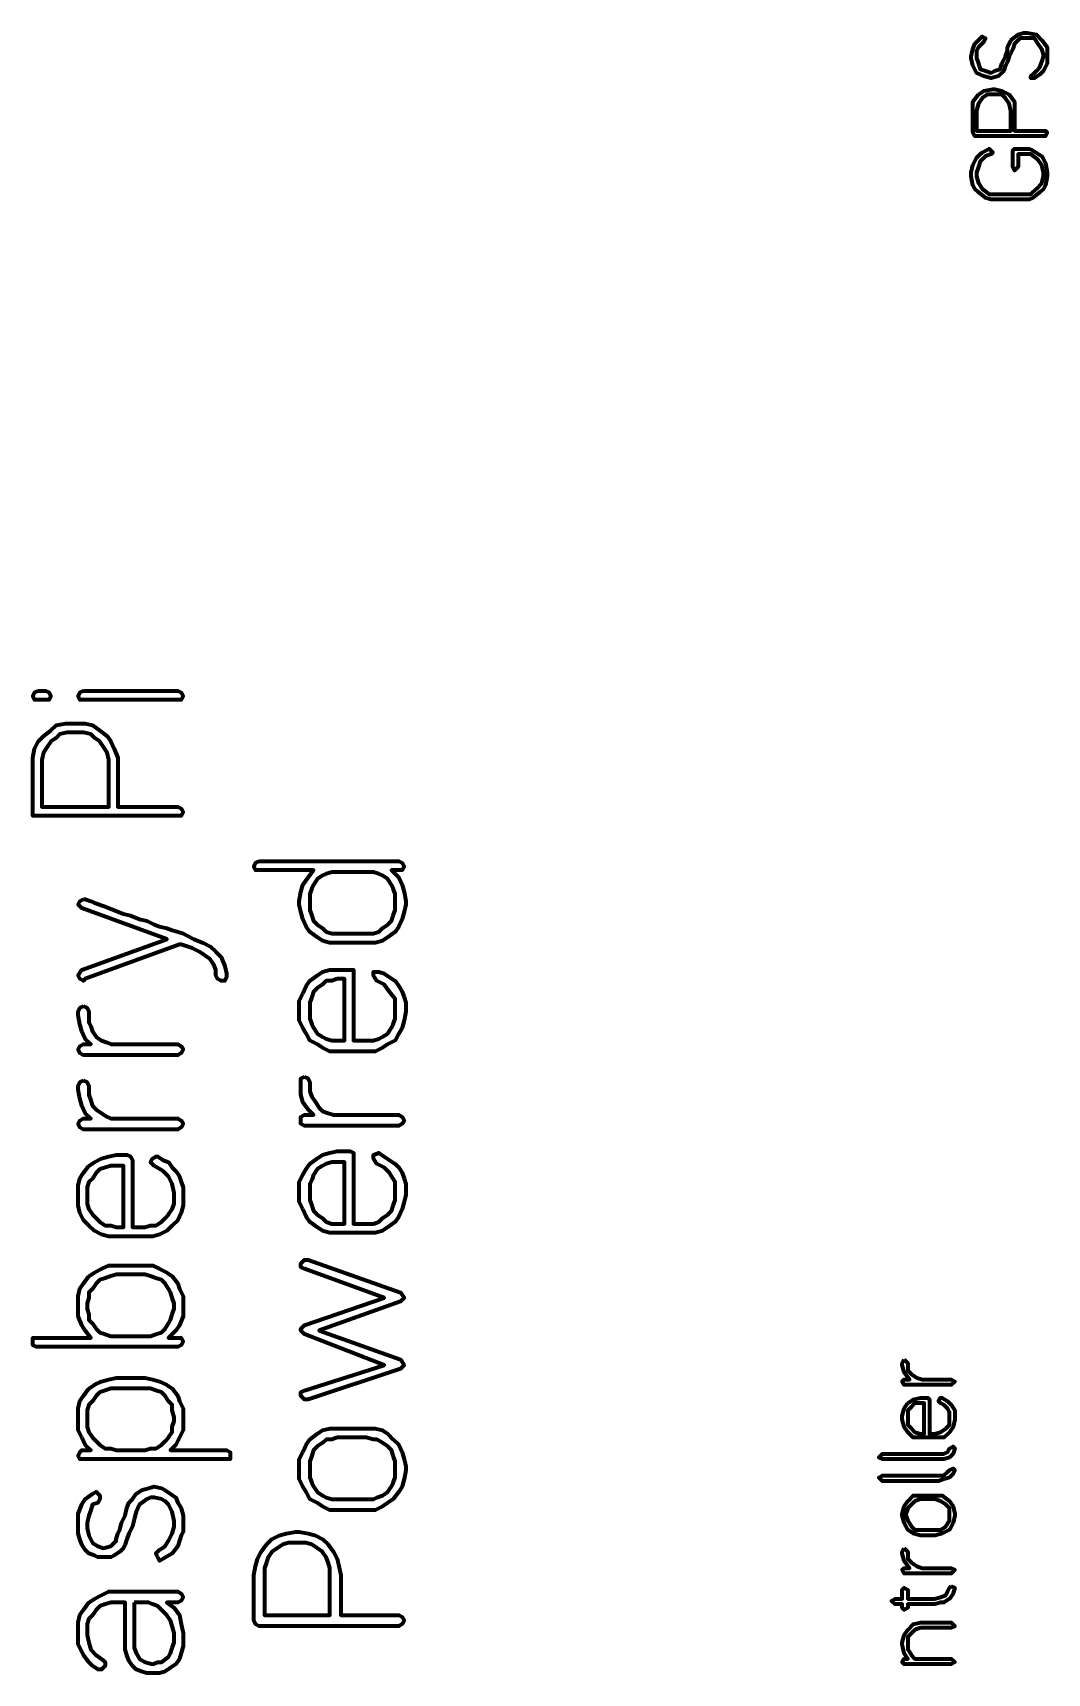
# Model space of a CAD drawing. Header units: inches. Extents: x 11 to 603, y -2 to 300.
# Drawn here: x 63.6 to 96.4, y 75 to 128 of the extents above; entities that cross this region are included whole.
import ezdxf

# ---------------------------------------------------------------- set-up
doc = ezdxf.new("R2010")
doc.units = ezdxf.units.IN
doc.header["$MEASUREMENT"] = 0
doc.layers.add('P', color=250, linetype='CONTINUOUS', lineweight=100)

msp = doc.modelspace()

# ---------------------------------------------------------------- linework, layer by layer
at = {"layer": 'P', "color": 0, "linetype": 'Continuous'}
for points in [[(95.267, 127.791), (95.501, 127.967), (95.677, 128.025), (95.794, 128.025), (96.087, 127.967), (96.263, 127.791), (96.438, 127.557), (96.438, 127.322), (96.438, 127.264), (96.438, 127.029), (96.321, 126.795), (96.204, 126.678), (96.028, 126.561), (95.911, 126.561), (95.911, 126.619), (95.97, 126.678), (96.087, 126.795), (96.204, 126.912), (96.263, 127.088), (96.321, 127.264), (96.321, 127.322), (96.263, 127.498), (96.145, 127.674), (96.028, 127.85), (95.794, 127.85), (95.56, 127.85), (95.384, 127.674), (95.325, 127.498), (95.267, 127.381), (95.208, 127.264), (95.15, 127.088), (95.091, 126.971), (95.033, 126.795), (94.857, 126.619), (94.623, 126.561), (94.388, 126.619), (94.154, 126.737), (94.037, 126.971), (93.978, 127.205), (93.978, 127.264), (94.037, 127.498), (94.095, 127.674), (94.213, 127.791), (94.33, 127.908), (94.447, 127.85), (94.388, 127.732), (94.213, 127.557), (94.154, 127.44), (94.154, 127.264), (94.154, 127.205), (94.213, 127.029), (94.271, 126.854), (94.447, 126.795), (94.623, 126.737), (94.74, 126.795), (94.915, 126.854), (94.974, 127.029), (95.033, 127.147), (95.091, 127.264), (95.15, 127.44), (95.15, 127.557), (95.267, 127.791)], [(94.213, 126.034), (94.388, 126.151), (94.681, 126.209), (94.74, 126.209), (94.974, 126.151), (95.208, 126.034), (95.384, 125.799), (95.384, 125.507), (95.384, 124.862), (96.38, 124.862), (96.438, 124.804), (96.38, 124.687), (94.095, 124.687), (94.037, 124.804), (94.037, 125.507), (94.037, 125.799), (94.213, 126.034)], [(94.681, 126.034), (94.505, 126.034), (94.33, 125.917), (94.213, 125.741), (94.154, 125.507), (94.154, 124.862), (95.267, 124.862), (95.267, 125.507), (95.208, 125.741), (95.091, 125.917), (94.974, 126.034), (94.74, 126.034), (94.681, 126.034)], [(96.438, 123.398), (96.38, 123.105), (96.321, 122.988), (96.204, 122.871), (95.97, 122.695), (95.853, 122.637), (95.677, 122.637), (94.798, 122.637), (94.623, 122.637), (94.447, 122.695), (94.213, 122.871), (94.095, 122.988), (94.037, 123.105), (93.978, 123.398), (93.978, 123.515), (94.037, 123.749), (94.154, 123.984), (94.271, 124.101), (94.33, 124.159), (94.564, 124.277), (94.681, 124.159), (94.623, 124.101), (94.447, 124.042), (94.271, 123.867), (94.213, 123.691), (94.154, 123.515), (94.154, 123.398), (94.213, 123.164), (94.33, 122.988), (94.564, 122.812), (94.798, 122.812), (95.677, 122.812), (95.911, 122.812), (96.087, 122.988), (96.263, 123.164), (96.321, 123.398), (96.321, 123.515), (96.263, 123.749), (96.145, 123.925), (95.911, 124.101), (95.677, 124.101), (95.501, 124.101), (95.501, 123.691), (95.384, 123.574), (95.325, 123.691), (95.325, 124.218), (95.384, 124.277), (95.677, 124.277), (95.853, 124.277), (95.97, 124.218), (96.263, 124.042), (96.38, 123.808), (96.438, 123.515), (96.438, 123.398)], [(63.813, 106.763), (64.048, 106.763), (64.165, 106.705), (64.223, 106.588), (64.165, 106.47), (64.048, 106.47), (63.813, 106.47), (63.696, 106.47), (63.637, 106.588), (63.696, 106.705), (63.813, 106.763)], [(65.278, 106.763), (68.323, 106.763), (68.44, 106.705), (68.499, 106.588), (68.44, 106.47), (68.323, 106.47), (65.278, 106.47), (65.16, 106.47), (65.102, 106.588), (65.16, 106.705), (65.278, 106.763)], [(63.989, 105.299), (64.223, 105.475), (64.399, 105.65), (64.692, 105.709), (64.926, 105.709), (65.102, 105.709), (65.336, 105.709), (65.57, 105.65), (65.805, 105.475), (66.039, 105.299), (66.156, 105.123), (66.273, 104.889), (66.39, 104.596), (66.39, 104.303), (66.39, 103.015), (68.323, 103.015), (68.44, 102.956), (68.499, 102.839), (68.44, 102.722), (68.323, 102.722), (63.755, 102.722), (63.637, 102.722), (63.637, 102.839), (63.637, 104.303), (63.637, 104.596), (63.696, 104.889), (63.813, 105.123), (63.989, 105.299)], [(64.926, 105.416), (64.75, 105.416), (64.516, 105.358), (64.399, 105.24), (64.223, 105.123), (64.106, 104.948), (63.989, 104.772), (63.93, 104.537), (63.93, 104.303), (63.93, 103.015), (66.098, 103.015), (66.098, 104.303), (66.098, 104.537), (66.039, 104.772), (65.922, 104.948), (65.805, 105.123), (65.629, 105.24), (65.512, 105.358), (65.278, 105.416), (65.102, 105.416), (64.926, 105.416)], [(70.959, 101.257), (75.469, 101.257), (75.586, 101.199), (75.645, 101.082), (75.586, 100.965), (75.469, 100.965), (75.235, 100.965), (75.469, 100.73), (75.586, 100.496), (75.645, 100.262), (75.704, 99.969), (75.704, 99.852), (75.645, 99.617), (75.586, 99.383), (75.469, 99.149), (75.352, 98.973), (75.118, 98.797), (74.942, 98.68), (74.708, 98.622), (74.473, 98.622), (73.536, 98.622), (73.243, 98.622), (73.009, 98.68), (72.833, 98.797), (72.599, 98.973), (72.482, 99.149), (72.365, 99.383), (72.306, 99.617), (72.248, 99.852), (72.248, 99.969), (72.306, 100.262), (72.365, 100.496), (72.541, 100.73), (72.716, 100.965), (70.959, 100.965), (70.842, 100.965), (70.783, 101.082), (70.842, 101.199), (70.959, 101.257)], [(73.536, 100.906), (73.302, 100.906), (73.126, 100.847), (73.009, 100.789), (72.833, 100.672), (72.716, 100.496), (72.658, 100.379), (72.599, 100.203), (72.599, 99.969), (72.599, 99.852), (72.599, 99.676), (72.658, 99.5), (72.716, 99.325), (72.833, 99.207), (73.009, 99.09), (73.126, 98.973), (73.302, 98.915), (73.536, 98.915), (74.473, 98.915), (74.649, 98.915), (74.825, 98.973), (74.942, 99.09), (75.118, 99.207), (75.235, 99.325), (75.294, 99.5), (75.352, 99.676), (75.352, 99.852), (75.352, 99.969), (75.352, 100.203), (75.294, 100.379), (75.235, 100.496), (75.118, 100.672), (74.942, 100.789), (74.825, 100.847), (74.649, 100.906), (74.473, 100.906), (73.536, 100.906)], [(65.278, 100.027), (65.336, 100.027), (65.336, 100.027), (65.512, 99.969), (65.629, 99.91), (65.98, 99.793), (66.273, 99.676), (66.566, 99.559), (66.8, 99.5), (67.093, 99.383), (67.328, 99.325), (67.562, 99.207), (67.738, 99.149), (67.972, 99.09), (68.148, 99.032), (68.323, 98.973), (68.499, 98.915), (68.616, 98.856), (68.85, 98.739), (69.143, 98.622), (69.378, 98.504), (69.553, 98.329), (69.729, 98.153), (69.846, 97.86), (69.905, 97.626), (69.905, 97.509), (69.846, 97.392), (69.729, 97.392), (69.612, 97.45), (69.553, 97.567), (69.553, 97.743), (69.495, 97.919), (69.378, 98.094), (69.202, 98.212), (69.026, 98.329), (68.792, 98.446), (68.44, 98.563), (68.382, 98.563), (65.336, 97.45), (65.278, 97.392), (65.16, 97.45), (65.102, 97.567), (65.219, 97.743), (67.972, 98.739), (65.219, 99.735), (65.219, 99.735), (65.102, 99.852), (65.16, 99.969), (65.278, 100.027)], [(72.599, 97.392), (72.833, 97.567), (73.009, 97.684), (73.243, 97.743), (73.478, 97.743), (73.888, 97.743), (74.005, 97.743), (74.005, 97.626), (74.005, 95.459), (74.415, 95.459), (74.649, 95.459), (74.825, 95.517), (74.942, 95.576), (75.118, 95.693), (75.235, 95.869), (75.294, 95.986), (75.352, 96.162), (75.352, 96.396), (75.352, 96.513), (75.352, 96.806), (75.176, 97.04), (75.001, 97.274), (74.766, 97.392), (74.649, 97.567), (74.649, 97.684), (74.825, 97.684), (74.825, 97.684), (75.001, 97.626), (75.176, 97.509), (75.352, 97.392), (75.469, 97.216), (75.586, 97.04), (75.645, 96.864), (75.704, 96.689), (75.704, 96.513), (75.704, 96.396), (75.645, 96.103), (75.586, 95.869), (75.469, 95.693), (75.352, 95.459), (75.118, 95.342), (74.942, 95.224), (74.708, 95.107), (74.415, 95.107), (73.478, 95.107), (73.243, 95.107), (73.009, 95.224), (72.833, 95.342), (72.599, 95.459), (72.482, 95.693), (72.365, 95.869), (72.248, 96.103), (72.248, 96.396), (72.248, 96.513), (72.248, 96.747), (72.365, 96.982), (72.482, 97.216), (72.599, 97.392)], [(73.478, 97.45), (73.302, 97.392), (73.126, 97.392), (73.009, 97.274), (72.833, 97.157), (72.716, 97.04), (72.658, 96.864), (72.599, 96.689), (72.599, 96.513), (72.599, 96.396), (72.599, 96.162), (72.658, 95.986), (72.716, 95.869), (72.833, 95.693), (73.009, 95.576), (73.126, 95.517), (73.302, 95.459), (73.478, 95.459), (73.712, 95.459), (73.712, 97.45), (73.478, 97.45)], [(65.278, 96.572), (65.395, 96.513), (65.453, 96.396), (65.453, 96.279), (65.453, 96.044), (65.512, 95.927), (65.57, 95.752), (65.688, 95.576), (65.863, 95.459), (66.039, 95.4), (66.156, 95.342), (66.332, 95.342), (68.323, 95.342), (68.44, 95.283), (68.499, 95.166), (68.44, 95.049), (68.323, 94.99), (65.278, 94.99), (65.16, 95.049), (65.102, 95.166), (65.16, 95.283), (65.278, 95.342), (65.512, 95.342), (65.336, 95.517), (65.219, 95.752), (65.16, 95.986), (65.102, 96.279), (65.102, 96.396), (65.16, 96.513), (65.278, 96.572)], [(65.278, 94.17), (65.395, 94.112), (65.453, 93.994), (65.453, 93.877), (65.453, 93.702), (65.512, 93.526), (65.57, 93.35), (65.688, 93.233), (65.863, 93.116), (66.039, 92.999), (66.156, 92.94), (66.332, 92.94), (68.323, 92.94), (68.44, 92.881), (68.499, 92.764), (68.44, 92.647), (68.323, 92.589), (65.278, 92.589), (65.16, 92.647), (65.102, 92.764), (65.16, 92.881), (65.278, 92.94), (65.512, 92.94), (65.336, 93.116), (65.219, 93.35), (65.16, 93.584), (65.102, 93.877), (65.102, 93.994), (65.16, 94.112), (65.278, 94.17)], [(72.423, 94.287), (72.541, 94.229), (72.599, 94.112), (72.599, 93.994), (72.599, 93.819), (72.658, 93.643), (72.775, 93.467), (72.892, 93.291), (73.009, 93.174), (73.185, 93.116), (73.361, 93.057), (73.536, 93.057), (75.469, 93.057), (75.586, 92.999), (75.645, 92.881), (75.586, 92.764), (75.469, 92.706), (72.423, 92.706), (72.306, 92.764), (72.306, 92.881), (72.306, 92.999), (72.423, 93.057), (72.716, 93.057), (72.541, 93.233), (72.365, 93.467), (72.306, 93.702), (72.306, 93.994), (72.306, 94.112), (72.306, 94.229), (72.423, 94.287)], [(65.453, 91.417), (65.629, 91.534), (65.863, 91.651), (66.098, 91.71), (66.332, 91.769), (66.683, 91.769), (66.8, 91.71), (66.859, 91.593), (66.859, 89.426), (67.269, 89.426), (67.445, 89.484), (67.62, 89.484), (67.796, 89.601), (67.913, 89.719), (68.03, 89.836), (68.148, 90.011), (68.206, 90.187), (68.206, 90.363), (68.206, 90.539), (68.148, 90.831), (68.03, 91.066), (67.855, 91.241), (67.562, 91.417), (67.445, 91.534), (67.503, 91.651), (67.62, 91.71), (67.679, 91.71), (67.855, 91.593), (68.03, 91.534), (68.148, 91.359), (68.265, 91.241), (68.382, 91.066), (68.44, 90.89), (68.499, 90.714), (68.499, 90.539), (68.499, 90.363), (68.499, 90.129), (68.44, 89.894), (68.323, 89.66), (68.148, 89.484), (67.972, 89.309), (67.738, 89.191), (67.503, 89.133), (67.269, 89.133), (66.332, 89.133), (66.098, 89.133), (65.863, 89.191), (65.629, 89.309), (65.453, 89.484), (65.278, 89.66), (65.16, 89.894), (65.102, 90.129), (65.102, 90.363), (65.102, 90.539), (65.102, 90.773), (65.16, 91.007), (65.278, 91.183), (65.453, 91.417)], [(72.599, 91.476), (72.833, 91.651), (73.009, 91.769), (73.243, 91.827), (73.478, 91.886), (73.888, 91.886), (74.005, 91.827), (74.005, 91.71), (74.005, 89.543), (74.415, 89.543), (74.649, 89.543), (74.825, 89.601), (74.942, 89.719), (75.118, 89.836), (75.235, 89.953), (75.294, 90.129), (75.352, 90.304), (75.352, 90.48), (75.352, 90.597), (75.352, 90.89), (75.176, 91.183), (75.001, 91.359), (74.766, 91.476), (74.649, 91.651), (74.649, 91.769), (74.825, 91.827), (74.825, 91.827), (75.001, 91.71), (75.176, 91.593), (75.352, 91.476), (75.469, 91.359), (75.586, 91.183), (75.645, 91.007), (75.704, 90.831), (75.704, 90.597), (75.704, 90.48), (75.645, 90.246), (75.586, 90.011), (75.469, 89.777), (75.352, 89.601), (75.118, 89.426), (74.942, 89.309), (74.708, 89.25), (74.415, 89.25), (73.478, 89.25), (73.243, 89.25), (73.009, 89.309), (72.833, 89.426), (72.599, 89.601), (72.482, 89.777), (72.365, 90.011), (72.248, 90.246), (72.248, 90.48), (72.248, 90.597), (72.248, 90.89), (72.365, 91.124), (72.482, 91.3), (72.599, 91.476)], [(66.332, 91.417), (66.156, 91.417), (65.98, 91.359), (65.805, 91.3), (65.688, 91.183), (65.57, 91.007), (65.453, 90.89), (65.395, 90.714), (65.395, 90.539), (65.395, 90.363), (65.395, 90.187), (65.453, 90.011), (65.57, 89.836), (65.688, 89.719), (65.805, 89.601), (65.98, 89.484), (66.156, 89.484), (66.332, 89.426), (66.566, 89.426), (66.566, 91.417), (66.332, 91.417)], [(73.478, 91.534), (73.302, 91.534), (73.126, 91.476), (73.009, 91.417), (72.833, 91.3), (72.716, 91.124), (72.658, 90.949), (72.599, 90.831), (72.599, 90.597), (72.599, 90.48), (72.599, 90.304), (72.658, 90.129), (72.716, 89.953), (72.833, 89.836), (73.009, 89.719), (73.126, 89.601), (73.302, 89.543), (73.478, 89.543), (73.712, 89.543), (73.712, 91.534), (73.478, 91.534)], [(65.453, 87.844), (65.629, 87.961), (65.863, 88.079), (66.098, 88.196), (66.332, 88.196), (67.269, 88.196), (67.503, 88.196), (67.738, 88.079), (67.972, 87.961), (68.148, 87.844), (68.323, 87.61), (68.382, 87.434), (68.499, 87.2), (68.499, 86.966), (68.499, 86.79), (68.499, 86.556), (68.382, 86.263), (68.265, 86.087), (68.03, 85.853), (68.323, 85.853), (68.44, 85.853), (68.499, 85.736), (68.44, 85.618), (68.323, 85.56), (63.755, 85.56), (63.637, 85.618), (63.637, 85.736), (63.637, 85.853), (63.755, 85.853), (65.512, 85.853), (65.336, 86.087), (65.219, 86.263), (65.102, 86.556), (65.102, 86.79), (65.102, 86.966), (65.102, 87.2), (65.16, 87.434), (65.278, 87.61), (65.453, 87.844)], [(75.645, 84.974), (75.528, 84.857), (72.541, 83.861), (72.423, 83.861), (72.306, 83.978), (72.306, 84.096), (72.423, 84.154), (75.001, 84.974), (72.423, 85.97), (72.306, 86.087), (72.306, 86.146), (72.423, 86.263), (75.001, 87.141), (72.423, 88.079), (72.306, 88.137), (72.306, 88.254), (72.423, 88.371), (72.541, 88.371), (75.528, 87.317), (75.645, 87.141), (75.528, 87.024), (72.892, 86.087), (75.528, 85.15), (75.645, 84.974), (75.645, 84.974)], [(66.332, 87.903), (66.156, 87.844), (65.98, 87.786), (65.805, 87.727), (65.688, 87.61), (65.57, 87.434), (65.453, 87.317), (65.453, 87.141), (65.395, 86.966), (65.395, 86.79), (65.453, 86.614), (65.453, 86.438), (65.57, 86.321), (65.688, 86.146), (65.805, 86.028), (65.98, 85.97), (66.156, 85.911), (66.332, 85.911), (67.269, 85.911), (67.445, 85.911), (67.62, 85.97), (67.796, 86.028), (67.913, 86.146), (68.03, 86.321), (68.089, 86.438), (68.148, 86.614), (68.206, 86.79), (68.206, 86.966), (68.148, 87.141), (68.089, 87.317), (68.03, 87.434), (67.913, 87.61), (67.796, 87.727), (67.62, 87.786), (67.445, 87.844), (67.269, 87.903), (66.332, 87.903)], [(91.811, 85.15), (91.928, 85.033), (91.928, 84.974), (91.928, 84.798), (92.045, 84.681), (92.221, 84.564), (92.397, 84.506), (93.334, 84.506), (93.451, 84.447), (93.334, 84.33), (91.811, 84.33), (91.752, 84.447), (91.811, 84.506), (91.987, 84.506), (91.811, 84.74), (91.752, 84.974), (91.752, 85.033), (91.811, 85.15)], [(65.453, 84.213), (65.629, 84.33), (65.863, 84.447), (66.098, 84.506), (66.332, 84.564), (67.269, 84.564), (67.503, 84.506), (67.738, 84.447), (67.972, 84.33), (68.148, 84.213), (68.323, 83.978), (68.382, 83.803), (68.499, 83.568), (68.499, 83.276), (68.499, 83.158), (68.499, 82.866), (68.382, 82.631), (68.265, 82.397), (68.089, 82.221), (69.905, 82.221), (70.022, 82.163), (70.022, 82.046), (70.022, 81.928), (69.905, 81.928), (65.219, 81.928), (65.16, 81.928), (65.102, 82.046), (65.16, 82.163), (65.219, 82.221), (65.512, 82.221), (65.336, 82.397), (65.219, 82.631), (65.102, 82.866), (65.102, 83.158), (65.102, 83.276), (65.102, 83.568), (65.16, 83.803), (65.278, 83.978), (65.453, 84.213)], [(66.332, 84.213), (66.156, 84.213), (65.98, 84.154), (65.805, 84.096), (65.688, 83.978), (65.57, 83.803), (65.453, 83.686), (65.395, 83.51), (65.395, 83.276), (65.395, 83.158), (65.395, 82.983), (65.453, 82.807), (65.57, 82.631), (65.688, 82.514), (65.805, 82.397), (65.98, 82.28), (66.156, 82.28), (66.332, 82.221), (67.269, 82.221), (67.445, 82.28), (67.62, 82.28), (67.796, 82.397), (67.913, 82.514), (68.03, 82.631), (68.148, 82.807), (68.148, 82.983), (68.206, 83.158), (68.206, 83.276), (68.148, 83.51), (68.148, 83.686), (68.03, 83.803), (67.913, 83.978), (67.796, 84.096), (67.62, 84.154), (67.445, 84.213), (67.269, 84.213), (66.332, 84.213)], [(91.928, 83.744), (92.104, 83.861), (92.338, 83.92), (92.573, 83.92), (92.631, 83.861), (92.631, 82.748), (92.807, 82.748), (92.983, 82.807), (93.158, 82.924), (93.275, 83.041), (93.275, 83.217), (93.275, 83.334), (93.275, 83.451), (93.217, 83.568), (93.1, 83.686), (92.983, 83.744), (92.924, 83.803), (92.983, 83.92), (93.041, 83.92), (93.217, 83.803), (93.334, 83.686), (93.451, 83.51), (93.451, 83.334), (93.451, 83.217), (93.393, 82.983), (93.275, 82.807), (93.1, 82.631), (92.807, 82.631), (92.338, 82.631), (92.104, 82.631), (91.928, 82.807), (91.811, 82.983), (91.752, 83.217), (91.752, 83.334), (91.811, 83.568), (91.928, 83.744)], [(92.338, 83.744), (92.163, 83.744), (92.045, 83.627), (91.928, 83.51), (91.928, 83.334), (91.928, 83.217), (91.928, 83.041), (92.045, 82.924), (92.163, 82.807), (92.338, 82.748), (92.455, 82.748), (92.455, 83.744), (92.338, 83.744)], [(72.599, 82.573), (72.833, 82.748), (73.009, 82.866), (73.243, 82.924), (73.478, 82.924), (74.415, 82.924), (74.708, 82.924), (74.942, 82.866), (75.118, 82.748), (75.294, 82.573), (75.469, 82.397), (75.586, 82.163), (75.645, 81.928), (75.704, 81.694), (75.704, 81.577), (75.645, 81.284), (75.586, 81.05), (75.469, 80.874), (75.294, 80.64), (75.118, 80.523), (74.942, 80.405), (74.708, 80.288), (74.415, 80.288), (73.478, 80.288), (73.243, 80.288), (73.009, 80.405), (72.833, 80.523), (72.599, 80.64), (72.482, 80.874), (72.365, 81.05), (72.248, 81.284), (72.248, 81.577), (72.248, 81.694), (72.248, 81.928), (72.365, 82.163), (72.482, 82.397), (72.599, 82.573)], [(73.478, 82.631), (73.302, 82.573), (73.126, 82.573), (73.009, 82.456), (72.833, 82.338), (72.716, 82.221), (72.658, 82.046), (72.599, 81.87), (72.599, 81.694), (72.599, 81.577), (72.599, 81.343), (72.658, 81.167), (72.716, 81.05), (72.833, 80.874), (73.009, 80.757), (73.126, 80.698), (73.302, 80.64), (73.478, 80.64), (74.415, 80.64), (74.649, 80.64), (74.766, 80.698), (74.942, 80.757), (75.118, 80.874), (75.235, 81.05), (75.294, 81.167), (75.352, 81.343), (75.352, 81.577), (75.352, 81.694), (75.352, 81.87), (75.294, 82.046), (75.235, 82.221), (75.118, 82.338), (74.942, 82.456), (74.766, 82.573), (74.649, 82.573), (74.415, 82.631), (73.478, 82.631)], [(93.275, 81.987), (93.1, 81.928), (92.924, 81.928), (91.108, 81.928), (90.991, 81.987), (91.108, 82.104), (92.924, 82.104), (93.1, 82.104), (93.217, 82.163), (93.275, 82.28), (93.393, 82.338), (93.451, 82.28), (93.393, 82.104), (93.275, 81.987)], [(93.275, 81.343), (93.1, 81.284), (92.924, 81.225), (91.108, 81.225), (90.991, 81.343), (91.108, 81.401), (92.924, 81.401), (93.1, 81.401), (93.217, 81.518), (93.275, 81.577), (93.393, 81.635), (93.451, 81.577), (93.393, 81.46), (93.275, 81.343)], [(66.859, 80.64), (66.976, 80.815), (67.152, 80.933), (67.386, 80.991), (67.562, 81.05), (67.796, 80.991), (67.913, 80.933), (68.089, 80.815), (68.265, 80.698), (68.323, 80.523), (68.44, 80.347), (68.499, 80.113), (68.499, 79.937), (68.499, 79.761), (68.499, 79.585), (68.44, 79.468), (68.382, 79.293), (68.323, 79.117), (68.148, 78.883), (67.855, 78.707), (67.738, 78.648), (67.679, 78.765), (67.62, 78.883), (67.738, 79), (67.913, 79.117), (68.03, 79.293), (68.148, 79.527), (68.206, 79.761), (68.206, 79.937), (68.148, 80.23), (68.03, 80.464), (67.913, 80.581), (67.796, 80.64), (67.562, 80.698), (67.445, 80.698), (67.328, 80.64), (67.093, 80.464), (67.035, 80.347), (66.976, 80.23), (66.918, 79.995), (66.859, 79.761), (66.742, 79.527), (66.683, 79.351), (66.625, 79.175), (66.566, 79.058), (66.449, 78.941), (66.273, 78.824), (66.156, 78.765), (65.922, 78.765), (65.746, 78.765), (65.629, 78.824), (65.453, 78.883), (65.336, 79), (65.219, 79.175), (65.16, 79.351), (65.102, 79.527), (65.102, 79.703), (65.102, 79.878), (65.102, 80.054), (65.102, 80.171), (65.219, 80.464), (65.336, 80.64), (65.57, 80.815), (65.688, 80.874), (65.805, 80.757), (65.805, 80.64), (65.746, 80.523), (65.57, 80.464), (65.512, 80.288), (65.453, 80.113), (65.395, 79.878), (65.395, 79.703), (65.453, 79.468), (65.57, 79.234), (65.746, 79.117), (65.922, 79.058), (66.156, 79.117), (66.332, 79.293), (66.332, 79.351), (66.39, 79.527), (66.449, 79.644), (66.508, 79.878), (66.625, 80.113), (66.683, 80.347), (66.742, 80.523), (66.859, 80.64)], [(91.928, 80.581), (92.104, 80.757), (92.338, 80.757), (92.807, 80.757), (93.041, 80.757), (93.275, 80.581), (93.393, 80.405), (93.451, 80.171), (93.451, 80.113), (93.393, 79.878), (93.275, 79.644), (93.041, 79.527), (92.807, 79.468), (92.338, 79.468), (92.104, 79.527), (91.928, 79.644), (91.811, 79.878), (91.752, 80.113), (91.752, 80.171), (91.811, 80.405), (91.928, 80.581)], [(92.338, 80.64), (92.163, 80.581), (92.045, 80.464), (91.928, 80.347), (91.87, 80.171), (91.87, 80.113), (91.928, 79.937), (92.045, 79.761), (92.163, 79.644), (92.338, 79.644), (92.807, 79.644), (92.983, 79.644), (93.158, 79.761), (93.275, 79.937), (93.275, 80.113), (93.275, 80.171), (93.275, 80.347), (93.158, 80.464), (92.983, 80.581), (92.807, 80.64), (92.338, 80.64)], [(71.193, 79.175), (71.369, 79.351), (71.603, 79.468), (71.838, 79.527), (72.131, 79.585), (72.248, 79.585), (72.541, 79.527), (72.775, 79.468), (73.009, 79.351), (73.185, 79.175), (73.361, 78.941), (73.478, 78.707), (73.536, 78.473), (73.595, 78.18), (73.595, 76.891), (75.469, 76.891), (75.586, 76.833), (75.645, 76.715), (75.586, 76.598), (75.469, 76.54), (70.959, 76.54), (70.842, 76.598), (70.783, 76.715), (70.783, 78.18), (70.842, 78.473), (70.901, 78.707), (71.018, 78.941), (71.193, 79.175)], [(72.131, 79.234), (71.896, 79.234), (71.721, 79.175), (71.545, 79.058), (71.369, 78.941), (71.252, 78.765), (71.193, 78.59), (71.135, 78.414), (71.135, 78.18), (71.135, 76.891), (73.243, 76.891), (73.243, 78.18), (73.243, 78.414), (73.185, 78.59), (73.126, 78.765), (73.009, 78.941), (72.833, 79.058), (72.658, 79.175), (72.482, 79.234), (72.248, 79.234), (72.131, 79.234)], [(91.811, 79.058), (91.928, 78.941), (91.928, 78.883), (91.928, 78.707), (92.045, 78.59), (92.221, 78.473), (92.397, 78.414), (93.334, 78.414), (93.451, 78.355), (93.334, 78.238), (91.811, 78.238), (91.752, 78.355), (91.811, 78.414), (91.987, 78.414), (91.811, 78.648), (91.752, 78.883), (91.752, 78.941), (91.811, 79.058)], [(66.566, 77.653), (68.323, 77.653), (68.44, 77.594), (68.499, 77.477), (68.44, 77.36), (68.323, 77.301), (67.972, 77.301), (68.206, 77.125), (68.382, 76.891), (68.44, 76.598), (68.499, 76.305), (68.499, 76.188), (68.499, 75.895), (68.44, 75.661), (68.382, 75.485), (68.265, 75.31), (68.089, 75.192), (67.913, 75.075), (67.738, 75.017), (67.503, 75.017), (67.328, 75.017), (67.152, 75.075), (66.976, 75.134), (66.859, 75.251), (66.742, 75.427), (66.683, 75.602), (66.625, 75.778), (66.625, 76.012), (66.625, 77.301), (66.332, 77.301), (66.156, 77.301), (65.98, 77.243), (65.805, 77.184), (65.688, 77.067), (65.57, 76.891), (65.453, 76.774), (65.395, 76.598), (65.395, 76.422), (65.395, 76.247), (65.453, 76.012), (65.512, 75.778), (65.688, 75.602), (65.922, 75.427), (65.98, 75.368), (65.98, 75.251), (65.863, 75.134), (65.746, 75.134), (65.57, 75.251), (65.453, 75.368), (65.278, 75.602), (65.102, 75.954), (65.102, 76.071), (65.102, 76.247), (65.102, 76.422), (65.102, 76.657), (65.16, 76.891), (65.278, 77.067), (65.453, 77.301), (65.629, 77.418), (65.863, 77.535), (66.098, 77.653), (66.332, 77.653), (66.566, 77.653), (66.566, 77.653)], [(93.334, 77.828), (93.451, 77.77), (93.393, 77.594), (93.275, 77.418), (93.1, 77.301), (92.983, 77.301), (92.807, 77.243), (91.928, 77.243), (91.928, 77.125), (91.811, 77.067), (91.752, 77.125), (91.752, 77.243), (91.518, 77.243), (91.401, 77.36), (91.518, 77.418), (91.752, 77.418), (91.752, 77.711), (91.811, 77.77), (91.928, 77.711), (91.928, 77.418), (92.807, 77.418), (92.983, 77.477), (93.158, 77.535), (93.217, 77.653), (93.275, 77.77), (93.334, 77.828)], [(66.918, 77.301), (66.918, 76.012), (66.918, 75.954), (66.918, 75.837), (66.976, 75.661), (67.093, 75.485), (67.269, 75.368), (67.503, 75.31), (67.679, 75.368), (67.796, 75.368), (68.03, 75.544), (68.089, 75.661), (68.148, 75.837), (68.206, 76.012), (68.206, 76.188), (68.206, 76.305), (68.148, 76.54), (68.089, 76.715), (67.972, 76.891), (67.796, 77.067), (67.679, 77.184), (67.503, 77.243), (67.386, 77.301), (67.269, 77.301), (66.918, 77.301)], [(91.928, 76.422), (92.104, 76.598), (92.338, 76.657), (93.334, 76.657), (93.451, 76.54), (93.334, 76.481), (92.338, 76.481), (92.163, 76.422), (92.045, 76.305), (91.928, 76.188), (91.928, 76.012), (91.928, 75.954), (91.928, 75.778), (92.045, 75.602), (92.163, 75.485), (92.338, 75.485), (93.334, 75.485), (93.451, 75.368), (93.334, 75.31), (91.811, 75.31), (91.752, 75.368), (91.811, 75.485), (91.928, 75.485), (91.811, 75.661), (91.752, 75.954), (91.752, 76.012), (91.811, 76.247), (91.928, 76.422)]]:
    msp.add_lwpolyline(points, dxfattribs=at)

doc.saveas('drawing.dxf')
